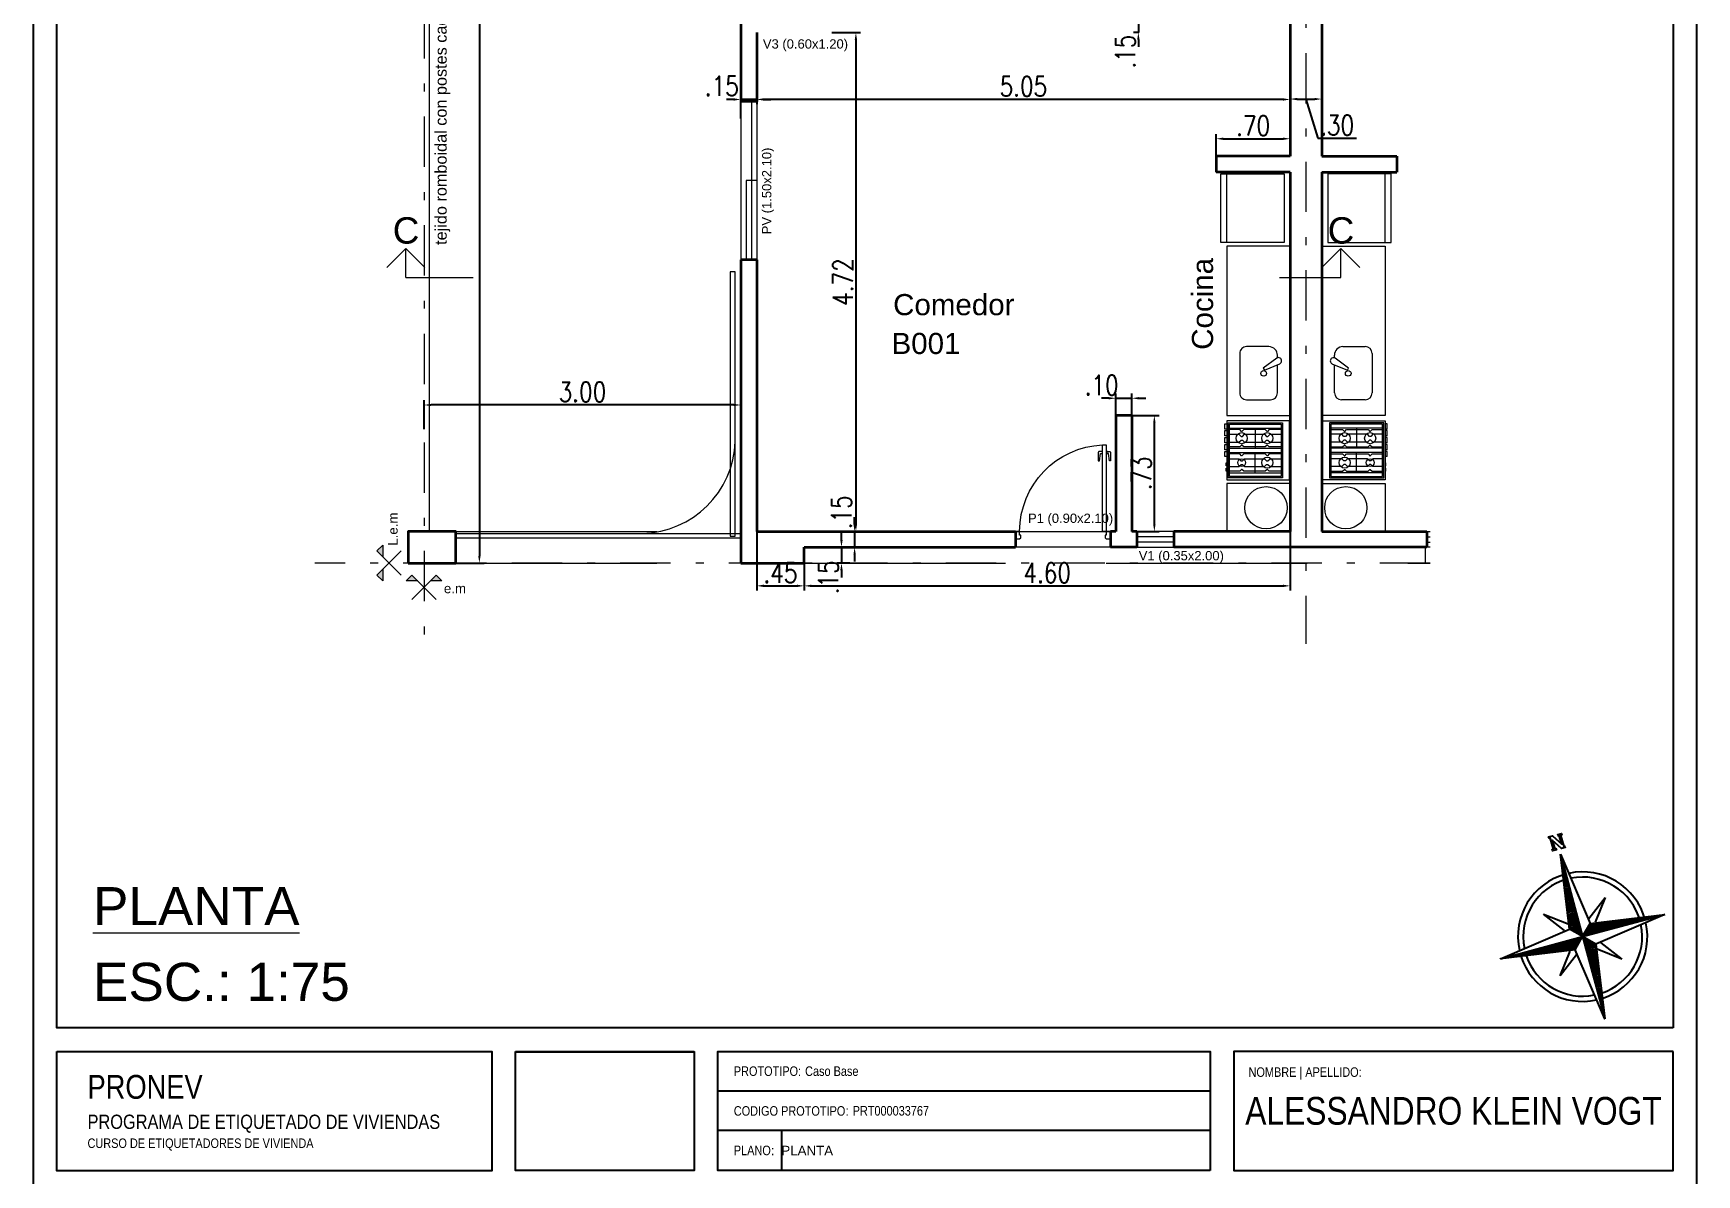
# Model space of a CAD drawing. Header units: millimetres. Extents: x 2761 to 3221, y 1635 to 1962.
# Drawn here: x 3030.78 to 3051.78, y 1832.72 to 1847.12 of the extents above; entities that cross this region are included whole.
import ezdxf

# ---------------------------------------------------------------- set-up
doc = ezdxf.new("R2010")
doc.units = ezdxf.units.MM
for name, pattern in [('ACAD_ISO10W100', [18, 12, -3, 0, -3]), ('DASHDOT', [25.4, 12.7, -6.35, 0, -6.35]), ('DASHED', [19.05, 12.7, -6.35])]:
    doc.linetypes.add(name, pattern=pattern)
doc.layers.get('Defpoints').update_dxf_attribs({"lineweight": 5})
for name, color, linetype, lineweight in [('Aberturas', 239, 'Continuous', 18), ('Artefacctos', 249, 'Continuous', 20), ('Cotas', 8, 'Continuous', 15), ('Detalles', 3, 'Continuous', 15), ('Ejes', 3, 'DASHDOT', 13), ('Muros', 6, 'Continuous', 50), ('Proyecciones', 249, 'DASHED', 0), ('Textos', 3, 'Continuous', 9)]:
    doc.layers.add(name, color=color, linetype=linetype, lineweight=lineweight)
doc.layers.add('No View', color=70, linetype='Continuous', plot=False)
doc.styles.add('cotas', font='romans.shx', dxfattribs={"width": 0.8})
doc.styles.get("Standard").update_dxf_attribs({"font": 'arial.ttf'})
doc.dimstyles.new('Esc 1-50', dxfattribs={"dimtxt": 0.25, "dimasz": 0.09, "dimexe": 0.06, "dimexo": 0, "dimgap": 0.04, "dimtad": 1, "dimlfac": 0.5, "dimzin": 4, "dimdsep": 46, "dimtxsty": 'cotas', "dimcen": 2.5, "dimclrd": 7, "dimclre": 7, "dimclrt": 256, "dimaunit": 1, "dimadec": 0, "dimazin": 0, "dimtfac": 1, "dimtmove": 1, "dimatfit": 3, "dimfxl": 0.06, "dimarcsym": 0})
doc.dimstyles.new('Esc 1-75', dxfattribs={"dimtxt": 0.25, "dimasz": 0.09, "dimexe": 0.06, "dimexo": 0, "dimgap": 0.04, "dimtad": 1, "dimlfac": 0.75, "dimzin": 4, "dimdsep": 46, "dimtxsty": 'cotas', "dimcen": 2.5, "dimclrd": 7, "dimclre": 7, "dimclrt": 256, "dimaunit": 1, "dimadec": 0, "dimazin": 0, "dimtfac": 1, "dimtmove": 1, "dimatfit": 3, "dimfxl": 0.06, "dimarcsym": 0})
picture_1 = doc.add_image_def('image1.png', size_in_pixel=(356, 237))

# ---------------------------------------------------------------- blocks, each defined once
blk = doc.blocks.new('Rotulo-PRONEV')
at = {"ltscale": 4}
for p, q in [((14.857, 1.299), (8.644, 1.299)), ((14.857, 0.801), (8.644, 0.801))]:
    blk.add_line(p, q, dxfattribs=at)
for points in [[(20.701, 2.099), (0.299, 2.099), (0.299, 29.398), (20.701, 29.398)], [(0.299, 1.797), (5.789, 1.797), (5.789, 0.294), (0.299, 0.294)], [(14.857, 0.296), (8.644, 0.296), (8.644, 1.8), (14.857, 1.8)], [(20.701, 1.8), (15.156, 1.8), (15.156, 0.296), (20.701, 0.296)]]:
    blk.add_lwpolyline(points, close=True, dxfattribs=at)
at = {"layer": 'No View'}
blk.add_line((9.444, 0.801), (9.444, 0.296), dxfattribs=at)
for points in [[(0, 0), (21, 0), (21, 29.7), (0, 29.7)], [(6.088, 1.793), (8.345, 1.793), (8.345, 0.298), (6.088, 0.298)]]:
    blk.add_lwpolyline(points, close=True, dxfattribs=at)
at = {"lineweight": 0, "insert": (0.685, 1.503), "char_height": 0.1803, "width": 5.63699, "attachment_point": 1, "line_spacing_factor": 0.999934}
blk.add_mtext('{\\fArial Narrow|b0|i0|c0|p34;\\H1.66667x;PRONEV\\P\\H0.6x;PROGRAMA DE ETIQUETADO DE VIVIENDAS \\P\\H0.66667x;CURSO DE ETIQUETADORES DE VIVIENDA}', dxfattribs=at)
at = {"lineweight": 0, "line_spacing_factor": 0.999934}
for s, insert, char_height, attachment_point in [('{\\fArial Narrow|b0|i0|c0|p34;PROTOTIPO:}', (8.844, 1.55), 0.1202, 4), ('{\\fArial Narrow|b0|i0|c0|p34;Caso Base}', (9.744, 1.55), 0.1202, 4), ('{\\fArial Narrow|b0|i0|c0|p34;NOMBRE | APELLIDO:}', (15.342, 1.599), 0.1202, 1), ('{\\fArial Narrow|b0|i0|c0|p34;CODIGO PROTOTIPO}:', (8.844, 1.048), 0.1202, 4), ('{\\fArial Narrow|b0|i0|c0|p34;PRT000033767}', (10.344, 1.05), 0.1202, 4), ('{\\fArial Narrow|b0|i0|c0|p34;ALESSANDRO KLEIN VOGT}', (17.929, 1.048), 0.35, 5), ('{\\fArial Narrow|b0|i0|c0|p34;PLANO}:', (8.844, 0.55), 0.1202, 4)]:
    blk.add_mtext(s, dxfattribs=dict(at, insert=insert, char_height=char_height, attachment_point=attachment_point))
image = blk.add_image(picture_1, insert=(6.088, 0.298), size_in_units=(2.257, 1.502))
image.dxf.flags = 7
blk = doc.blocks.new('*X5')
at = {"color": 0, "linetype": 'ByBlock'}
for p, q in [((-217.53, 160.4998), (-217.53, 160.5)), ((-217.52, 160.4984), (-217.52, 160.5)), ((-217.51, 160.497), (-217.51, 160.5)), ((-217.5, 160.4955), (-217.5, 160.5)), ((-217.49, 160.4941), (-217.49, 160.5)), ((-217.48, 160.4927), (-217.48, 160.5)), ((-217.47, 160.4913), (-217.47, 160.5)), ((-217.46, 160.4898), (-217.46, 160.5)), ((-217.45, 160.4884), (-217.45, 160.5)), ((-217.44, 160.487), (-217.44, 160.5)), ((-217.43, 160.4855), (-217.43, 160.5)), ((-217.42, 160.4841), (-217.42, 160.5)), ((-217.41, 160.4827), (-217.41, 160.5)), ((-217.4, 160.4812), (-217.4, 160.5)), ((-217.39, 160.4798), (-217.39, 160.5)), ((-217.38, 160.4784), (-217.38, 160.5)), ((-217.37, 160.477), (-217.37, 160.5)), ((-217.36, 160.4755), (-217.36, 160.5)), ((-217.35, 160.4741), (-217.35, 160.5)), ((-217.34, 160.4727), (-217.34, 160.5)), ((-217.33, 160.4712), (-217.33, 160.5)), ((-217.32, 160.4698), (-217.32, 160.5)), ((-217.31, 160.4684), (-217.31, 160.5)), ((-217.3, 160.467), (-217.3, 160.5)), ((-217.29, 160.4655), (-217.29, 160.5)), ((-217.28, 160.4641), (-217.28, 160.5)), ((-217.27, 160.4627), (-217.27, 160.5)), ((-217.26, 160.4613), (-217.26, 160.5)), ((-217.25, 160.4598), (-217.25, 160.5)), ((-217.24, 160.4584), (-217.24, 160.5)), ((-217.23, 160.457), (-217.23, 160.5)), ((-217.22, 160.4555), (-217.22, 160.5)), ((-217.21, 160.4541), (-217.21, 160.5)), ((-217.2, 160.4527), (-217.2, 160.5)), ((-217.19, 160.4512), (-217.19, 160.5)), ((-217.18, 160.4498), (-217.18, 160.5)), ((-217.17, 160.4484), (-217.17, 160.5)), ((-217.16, 160.447), (-217.16, 160.5)), ((-217.15, 160.4455), (-217.15, 160.5)), ((-217.14, 160.4441), (-217.14, 160.5)), ((-217.13, 160.4427), (-217.13, 160.5)), ((-217.12, 160.4412), (-217.12, 160.5)), ((-217.11, 160.4398), (-217.11, 160.5)), ((-217.1, 160.4384), (-217.1, 160.5)), ((-217.09, 160.4412), (-217.09, 160.5)), ((-217.08, 160.4512), (-217.08, 160.5)), ((-217.07, 160.4613), (-217.07, 160.5)), ((-217.06, 160.4712), (-217.06, 160.5)), ((-217.05, 160.4812), (-217.05, 160.5)), ((-217.04, 160.4913), (-217.04, 160.5))]:
    blk.add_line(p, q, dxfattribs=at)
blk = doc.blocks.new('Sbpln014')
at = {"color": 0, "linetype": 'ByBlock'}
for p, q in [((-0.156, 0.156), (0, 1.25)), ((0, 1.25), (0.156, 0.156)), ((0, 1.25), (0, 0)), ((-0.234, 0.156), (-0.469, 0.469)), ((-0.469, 0.469), (-0.156, 0.234)), ((0.156, 0.234), (0.469, 0.469)), ((0.469, 0.469), (0.234, 0.156)), ((-1.25, 0), (-0.156, 0.156)), ((-0.156, -0.156), (-1.25, 0)), ((0, 0), (-1.25, 0)), ((-0.156, 0.156), (0, 0)), ((-0.156, -0.156), (0, 0)), ((0, 0), (0.156, 0.156)), ((0, 0), (0.156, -0.156)), ((0, 0), (0, -1.25)), ((1.25, 0), (0, 0)), ((0.156, 0.156), (1.25, 0)), ((-0.469, -0.469), (-0.234, -0.156)), ((-0.156, -0.234), (-0.469, -0.469)), ((0, -1.25), (-0.156, -0.156)), ((0.156, -0.156), (0, -1.25)), ((1.25, 0), (0.156, -0.156)), ((0.469, -0.469), (0.156, -0.234)), ((0.234, -0.156), (0.469, -0.469))]:
    blk.add_line(p, q, dxfattribs=at)
blk.add_lwpolyline([(1.348, 0.064), (1.348, 0.044), (1.328, 0.044), (1.328, 0.103), (1.348, 0.103), (1.348, 0.083), (1.523, 0.083), (1.523, 0.103), (1.543, 0.103), (1.543, 0.044), (1.387, -0.053), (1.523, -0.053), (1.523, -0.034), (1.543, -0.034), (1.543, -0.092), (1.523, -0.092), (1.523, -0.073), (1.348, -0.073), (1.348, -0.092), (1.328, -0.092), (1.328, -0.034), (1.484, 0.064), (1.348, 0.064)], dxfattribs=at)
for radius, start, end in [(0.95, 92.5891, 177.4109), (0.873, 93.5464, 176.4536), (0.95, 0, 87.4109), (0.873, 0, 86.4536), (0.95, 182.5891, 267.4109), (0.873, 183.5464, 266.4536), (0.95, 270, 357.4109), (0.873, 270, 356.4536)]:
    blk.add_arc((0, 0), radius, start, end, dxfattribs=at)
for p, xscale, yscale, zscale, rotation in [((-401.25, -542.578), 2.499999999999996, 2.499999999999996, 2.499999999999996, 270), ((-542.578, 401.25), 2.5, 2.5, 2.5, 180), ((401.25, 542.578), 2.5, 2.5, 2.5, 90)]:
    blk.add_blockref('*X5', p, dxfattribs=dict(at, xscale=xscale, yscale=yscale, zscale=zscale, rotation=rotation))
at = {"color": 0, "linetype": 'ByBlock', "xscale": 2.5, "yscale": 2.5, "zscale": 2.5}
blk.add_blockref('*X5', (542.578, -401.25), dxfattribs=at)
blk = doc.blocks.new('*D229')
at = {"layer": 'Cotas', "color": 7, "lineweight": -2, "transparency": 16777216}
for p, q in [((3046.65, 1847.109), (3046.65, 1846.222)), ((3039.916, 1846.487), (3039.916, 1846.222)), ((3046.56, 1846.282), (3040.006, 1846.282))]:
    blk.add_line(p, q, dxfattribs=at)
at = {"layer": 'Cotas', "color": 7, "transparency": 16777216}
for points in [[(3040.006, 1846.297), (3040.006, 1846.267), (3039.916, 1846.282)], [(3046.56, 1846.297), (3046.56, 1846.267), (3046.65, 1846.282)]]:
    blk.add_solid(points, dxfattribs=at)
at = {"layer": 'Defpoints', "color": 0, "transparency": 16777216}
for p in [(3046.65, 1847.109), (3039.916, 1846.487), (3039.916, 1846.282)]:
    blk.add_point(p, dxfattribs=at)
at = {"layer": 'Cotas', "transparency": 16777216, "insert": (3043.283, 1846.447), "char_height": 0.25, "attachment_point": 5, "style": 'cotas'}
blk.add_mtext('5.05', dxfattribs=at)
blk = doc.blocks.new('*D230')
at = {"layer": 'Cotas', "color": 7, "lineweight": -2, "transparency": 16777216}
for p, q in [((3040.864, 1847.125), (3041.228, 1847.125)), ((3041.168, 1847.035), (3041.168, 1840.922)), ((3039.916, 1840.832), (3041.228, 1840.832))]:
    blk.add_line(p, q, dxfattribs=at)
at = {"layer": 'Cotas', "color": 7, "transparency": 16777216}
for points in [[(3041.153, 1847.035), (3041.183, 1847.035), (3041.168, 1847.125)], [(3041.153, 1840.922), (3041.183, 1840.922), (3041.168, 1840.832)]]:
    blk.add_solid(points, dxfattribs=at)
at = {"layer": 'Defpoints', "color": 0, "transparency": 16777216}
for p in [(3040.864, 1847.125), (3039.916, 1840.832), (3041.168, 1840.832)]:
    blk.add_point(p, dxfattribs=at)
at = {"layer": 'Cotas', "transparency": 16777216, "insert": (3041.003, 1843.978), "char_height": 0.25, "attachment_point": 5, "rotation": 90, "style": 'cotas'}
blk.add_mtext('4.72', dxfattribs=at)
blk = doc.blocks.new('P82i')
at = {"color": 0, "linetype": 'ByBlock'}
for points in [[(0.036, 0.828), (0.011, 0.828, 0.414214), (0.001, 0.818), (0.001, 0.738), (0.011, 0.738), (0.021, 0.808), (0.036, 0.808)], [(0.081, 0.828), (0.106, 0.828, -0.414214), (0.116, 0.818), (0.116, 0.738), (0.106, 0.738), (0.096, 0.808), (0.081, 0.808)]]:
    blk.add_lwpolyline(points, format="xyb", dxfattribs=at)
for points in [[(0.041, 0.798), (0.036, 0.798), (0.036, 0.838), (0.041, 0.838)], [(0.076, 0.838), (0.081, 0.838), (0.081, 0.798), (0.076, 0.798)]]:
    blk.add_lwpolyline(points, dxfattribs=at)
for points in [[(0.076, 0.89), (0.041, 0.89), (0.041, 0.07), (0.076, 0.07)], [(0, 0.07), (0.041, 0.07), (0.041, 0.035), (0.051, 0.035), (0.051, 0.01), (0.041, 0), (0, 0)], [(0.9, 0), (0.861, 0), (0.851, 0.01), (0.851, 0.035), (0.861, 0.035), (0.861, 0.07), (0.9, 0.07)]]:
    blk.add_lwpolyline(points, close=True, dxfattribs=at)
blk.add_arc((0.041, 0.07), 0.82, 360, 87.5537, dxfattribs=at)
blk = doc.blocks.new('*D217')
at = {"layer": 'Cotas', "color": 7, "lineweight": -2, "transparency": 16777216}
for p, q in [((3035.716, 1855.525), (3036.475, 1855.525)), ((3036.415, 1855.435), (3036.415, 1840.522)), ((3035.716, 1840.432), (3036.475, 1840.432))]:
    blk.add_line(p, q, dxfattribs=at)
at = {"layer": 'Cotas', "color": 7, "transparency": 16777216}
for points in [[(3036.4, 1855.435), (3036.43, 1855.435), (3036.415, 1855.525)], [(3036.4, 1840.522), (3036.43, 1840.522), (3036.415, 1840.432)]]:
    blk.add_solid(points, dxfattribs=at)
at = {"layer": 'Defpoints', "color": 0, "transparency": 16777216}
for p in [(3035.716, 1855.525), (3035.716, 1840.432), (3036.415, 1840.432)]:
    blk.add_point(p, dxfattribs=at)
at = {"layer": 'Cotas', "lineweight": 20, "transparency": 16777216, "insert": (3036.25, 1847.979), "char_height": 0.25, "attachment_point": 5, "rotation": 90, "style": 'cotas'}
blk.add_mtext('11.32', dxfattribs=at)
blk = doc.blocks.new('*D237')
at = {"layer": 'Cotas', "color": 7, "lineweight": -2, "transparency": 16777216}
for p, q in [((3045.716, 1845.565), (3045.716, 1845.846)), ((3045.806, 1845.786), (3046.56, 1845.786)), ((3046.65, 1845.565), (3046.65, 1845.846))]:
    blk.add_line(p, q, dxfattribs=at)
at = {"layer": 'Cotas', "color": 7, "transparency": 16777216}
for points in [[(3045.806, 1845.801), (3045.806, 1845.771), (3045.716, 1845.786)], [(3046.56, 1845.801), (3046.56, 1845.771), (3046.65, 1845.786)]]:
    blk.add_solid(points, dxfattribs=at)
at = {"layer": 'Defpoints', "color": 0, "transparency": 16777216}
for p in [(3046.65, 1845.786), (3045.716, 1845.565), (3046.65, 1845.565)]:
    blk.add_point(p, dxfattribs=at)
at = {"layer": 'Cotas', "lineweight": 20, "transparency": 16777216, "insert": (3046.183, 1845.951), "char_height": 0.25, "attachment_point": 5, "style": 'cotas'}
blk.add_mtext('.70', dxfattribs=at)
blk = doc.blocks.new('*D238')
at = {"layer": 'Cotas', "color": 7, "lineweight": -2, "transparency": 16777216}
for p, q in [((3039.916, 1840.832), (3039.916, 1840.085)), ((3040.516, 1840.432), (3040.516, 1840.085)), ((3040.006, 1840.145), (3040.426, 1840.145))]:
    blk.add_line(p, q, dxfattribs=at)
at = {"layer": 'Cotas', "color": 7, "transparency": 16777216}
for points in [[(3040.006, 1840.16), (3040.006, 1840.13), (3039.916, 1840.145)], [(3040.426, 1840.16), (3040.426, 1840.13), (3040.516, 1840.145)]]:
    blk.add_solid(points, dxfattribs=at)
at = {"layer": 'Defpoints', "color": 0, "transparency": 16777216}
for p in [(3039.916, 1840.832), (3040.516, 1840.432), (3040.516, 1840.145)]:
    blk.add_point(p, dxfattribs=at)
at = {"layer": 'Cotas', "lineweight": 20, "transparency": 16777216, "insert": (3040.216, 1840.31), "char_height": 0.25, "attachment_point": 5, "style": 'cotas'}
blk.add_mtext('.45', dxfattribs=at)
blk = doc.blocks.new('*D239')
at = {"layer": 'Cotas', "color": 7, "lineweight": -2, "transparency": 16777216}
for p, q in [((3046.65, 1840.832), (3046.65, 1840.085)), ((3040.516, 1840.432), (3040.516, 1840.085)), ((3040.606, 1840.145), (3046.56, 1840.145))]:
    blk.add_line(p, q, dxfattribs=at)
at = {"layer": 'Cotas', "color": 7, "transparency": 16777216}
for points in [[(3040.606, 1840.16), (3040.606, 1840.13), (3040.516, 1840.145)], [(3046.56, 1840.16), (3046.56, 1840.13), (3046.65, 1840.145)]]:
    blk.add_solid(points, dxfattribs=at)
at = {"layer": 'Defpoints', "color": 0, "transparency": 16777216}
for p in [(3046.65, 1840.832), (3040.516, 1840.432), (3046.65, 1840.145)]:
    blk.add_point(p, dxfattribs=at)
at = {"layer": 'Cotas', "lineweight": 20, "transparency": 16777216, "insert": (3043.583, 1840.31), "char_height": 0.25, "attachment_point": 5, "style": 'cotas'}
blk.add_mtext('4.60', dxfattribs=at)
blk = doc.blocks.new('*D243')
at = {"layer": 'Cotas', "color": 7, "lineweight": -2, "transparency": 16777216}
for p, q in [((3035.716, 1842.123), (3035.716, 1842.487)), ((3039.626, 1842.427), (3035.806, 1842.427)), ((3039.716, 1842.123), (3039.716, 1842.487))]:
    blk.add_line(p, q, dxfattribs=at)
at = {"layer": 'Cotas', "color": 7, "transparency": 16777216}
for points in [[(3035.806, 1842.442), (3035.806, 1842.412), (3035.716, 1842.427)], [(3039.626, 1842.442), (3039.626, 1842.412), (3039.716, 1842.427)]]:
    blk.add_solid(points, dxfattribs=at)
at = {"layer": 'Defpoints', "color": 0, "transparency": 16777216}
for p in [(3035.716, 1842.427), (3035.716, 1842.123), (3039.716, 1842.123)]:
    blk.add_point(p, dxfattribs=at)
at = {"layer": 'Cotas', "lineweight": 20, "transparency": 16777216, "insert": (3037.716, 1842.592), "char_height": 0.25, "attachment_point": 5, "style": 'cotas'}
blk.add_mtext('3.00', dxfattribs=at)
blk = doc.blocks.new('*D244')
at = {"layer": 'Defpoints', "color": 0, "transparency": 16777216}
for p in [(3044.65, 1842.296), (3044.936, 1842.296), (3044.65, 1840.832)]:
    blk.add_point(p, dxfattribs=at)
at = {"layer": 'Proyecciones', "color": 7, "lineweight": -2, "transparency": 16777216}
for p, q in [((3044.65, 1842.296), (3044.996, 1842.296)), ((3044.936, 1840.922), (3044.936, 1842.206)), ((3044.65, 1840.832), (3044.996, 1840.832))]:
    blk.add_line(p, q, dxfattribs=at)
at = {"layer": 'Proyecciones', "color": 7, "transparency": 16777216}
for points in [[(3044.921, 1842.206), (3044.951, 1842.206), (3044.936, 1842.296)], [(3044.921, 1840.922), (3044.951, 1840.922), (3044.936, 1840.832)]]:
    blk.add_solid(points, dxfattribs=at)
at = {"layer": 'Proyecciones', "lineweight": 20, "transparency": 16777216, "insert": (3044.771, 1841.564), "char_height": 0.25, "attachment_point": 5, "rotation": 90, "style": 'cotas'}
blk.add_mtext('.73', dxfattribs=at)
blk = doc.blocks.new('*D245')
at = {"layer": 'Defpoints', "color": 0, "transparency": 16777216}
for p in [(3044.65, 1842.512), (3044.45, 1842.296), (3044.65, 1842.296)]:
    blk.add_point(p, dxfattribs=at)
at = {"layer": 'Proyecciones', "color": 7, "lineweight": -2, "transparency": 16777216}
for p, q in [((3044.45, 1842.296), (3044.45, 1842.572)), ((3044.65, 1842.296), (3044.65, 1842.572)), ((3044.36, 1842.512), (3044.27, 1842.512)), ((3044.45, 1842.512), (3044.65, 1842.512)), ((3044.74, 1842.512), (3044.83, 1842.512))]:
    blk.add_line(p, q, dxfattribs=at)
at = {"layer": 'Proyecciones', "color": 7, "transparency": 16777216}
for points in [[(3044.36, 1842.527), (3044.36, 1842.497), (3044.45, 1842.512)], [(3044.74, 1842.527), (3044.74, 1842.497), (3044.65, 1842.512)]]:
    blk.add_solid(points, dxfattribs=at)
at = {"layer": 'Proyecciones', "lineweight": 20, "transparency": 16777216, "insert": (3044.27, 1842.677), "char_height": 0.25, "attachment_point": 5, "style": 'cotas'}
blk.add_mtext('.10', dxfattribs=at)
blk = doc.blocks.new('*D223')
at = {"layer": 'Cotas', "color": 7, "lineweight": -2, "transparency": 16777216}
for p, q in [((3039.716, 1846.042), (3039.716, 1846.342)), ((3039.916, 1846.487), (3039.916, 1846.222)), ((3039.626, 1846.282), (3039.536, 1846.282)), ((3039.916, 1846.282), (3039.716, 1846.282)), ((3040.006, 1846.282), (3040.096, 1846.282))]:
    blk.add_line(p, q, dxfattribs=at)
at = {"layer": 'Cotas', "color": 7, "transparency": 16777216}
for points in [[(3039.626, 1846.297), (3039.626, 1846.267), (3039.716, 1846.282)], [(3040.006, 1846.297), (3040.006, 1846.267), (3039.916, 1846.282)]]:
    blk.add_solid(points, dxfattribs=at)
at = {"layer": 'Defpoints', "color": 0, "transparency": 16777216}
for p in [(3039.916, 1846.487), (3039.716, 1846.282), (3039.716, 1846.042)]:
    blk.add_point(p, dxfattribs=at)
at = {"layer": 'Cotas', "lineweight": 20, "transparency": 16777216, "insert": (3039.476, 1846.452), "char_height": 0.25, "attachment_point": 5, "style": 'cotas'}
blk.add_mtext('.15', dxfattribs=at)
blk = doc.blocks.new('*D246')
at = {"layer": 'Cotas', "color": 7, "lineweight": -2, "transparency": 16777216}
for p, q in [((3041.152, 1840.922), (3041.152, 1841.012)), ((3039.916, 1840.832), (3041.212, 1840.832)), ((3041.152, 1840.832), (3041.152, 1840.632)), ((3041.354, 1840.632), (3041.092, 1840.632)), ((3041.152, 1840.542), (3041.152, 1840.452))]:
    blk.add_line(p, q, dxfattribs=at)
at = {"layer": 'Cotas', "color": 7, "transparency": 16777216}
for points in [[(3041.137, 1840.922), (3041.167, 1840.922), (3041.152, 1840.832)], [(3041.137, 1840.542), (3041.167, 1840.542), (3041.152, 1840.632)]]:
    blk.add_solid(points, dxfattribs=at)
at = {"layer": 'Defpoints', "color": 0, "transparency": 16777216}
for p in [(3039.916, 1840.832), (3041.152, 1840.632), (3041.354, 1840.632)]:
    blk.add_point(p, dxfattribs=at)
at = {"layer": 'Cotas', "lineweight": 20, "transparency": 16777216, "insert": (3040.987, 1841.072), "char_height": 0.25, "attachment_point": 5, "rotation": 90, "style": 'cotas'}
blk.add_mtext('.15', dxfattribs=at)
blk = doc.blocks.new('*D247')
at = {"layer": 'Cotas', "color": 7, "lineweight": -2, "transparency": 16777216}
for p, q in [((3040.986, 1840.722), (3040.986, 1840.812)), ((3041.354, 1840.632), (3040.926, 1840.632)), ((3040.986, 1840.632), (3040.986, 1840.432)), ((3041.09, 1840.432), (3040.926, 1840.432)), ((3040.986, 1840.342), (3040.986, 1840.252))]:
    blk.add_line(p, q, dxfattribs=at)
at = {"layer": 'Cotas', "color": 7, "transparency": 16777216}
for points in [[(3040.971, 1840.722), (3041.001, 1840.722), (3040.986, 1840.632)], [(3040.971, 1840.342), (3041.001, 1840.342), (3040.986, 1840.432)]]:
    blk.add_solid(points, dxfattribs=at)
at = {"layer": 'Defpoints', "color": 0, "transparency": 16777216}
for p in [(3041.354, 1840.632), (3040.986, 1840.432), (3041.09, 1840.432)]:
    blk.add_point(p, dxfattribs=at)
at = {"layer": 'Cotas', "lineweight": 20, "transparency": 16777216, "insert": (3040.821, 1840.252), "char_height": 0.25, "attachment_point": 5, "rotation": 90, "style": 'cotas'}
blk.add_mtext('.15', dxfattribs=at)
blk = doc.blocks.new('*D248')
at = {"layer": 'Cotas', "color": 7, "lineweight": -2, "transparency": 16777216}
for p, q in [((3044.734, 1847.415), (3044.734, 1847.505)), ((3044.543, 1847.325), (3044.794, 1847.325)), ((3044.734, 1847.325), (3044.734, 1847.125)), ((3044.739, 1847.125), (3044.674, 1847.125)), ((3044.734, 1847.035), (3044.734, 1846.945))]:
    blk.add_line(p, q, dxfattribs=at)
at = {"layer": 'Cotas', "color": 7, "transparency": 16777216}
for points in [[(3044.719, 1847.415), (3044.749, 1847.415), (3044.734, 1847.325)], [(3044.719, 1847.035), (3044.749, 1847.035), (3044.734, 1847.125)]]:
    blk.add_solid(points, dxfattribs=at)
at = {"layer": 'Defpoints', "color": 0, "transparency": 16777216}
for p in [(3044.543, 1847.325), (3044.734, 1847.125), (3044.739, 1847.125)]:
    blk.add_point(p, dxfattribs=at)
at = {"layer": 'Cotas', "lineweight": 20, "transparency": 16777216, "insert": (3044.569, 1846.885), "char_height": 0.25, "attachment_point": 5, "rotation": 90, "style": 'cotas'}
blk.add_mtext('.15', dxfattribs=at)
blk = doc.blocks.new('*D252')
at = {"layer": 'Cotas', "color": 7, "lineweight": -2, "transparency": 16777216}
for p, q in [((3046.65, 1847.109), (3046.65, 1846.227)), ((3047.05, 1846.414), (3047.05, 1846.227)), ((3046.74, 1846.287), (3046.96, 1846.287)), ((3046.85, 1846.287), (3046.998, 1845.792)), ((3046.998, 1845.792), (3047.488, 1845.792))]:
    blk.add_line(p, q, dxfattribs=at)
at = {"layer": 'Cotas', "color": 7, "transparency": 16777216}
for points in [[(3046.74, 1846.302), (3046.74, 1846.272), (3046.65, 1846.287)], [(3046.96, 1846.302), (3046.96, 1846.272), (3047.05, 1846.287)]]:
    blk.add_solid(points, dxfattribs=at)
at = {"layer": 'Defpoints', "color": 0, "transparency": 16777216}
for p in [(3046.65, 1847.109), (3047.05, 1846.414), (3047.05, 1846.287)]:
    blk.add_point(p, dxfattribs=at)
at = {"layer": 'Cotas', "lineweight": 20, "transparency": 16777216, "insert": (3047.243, 1845.957), "char_height": 0.25, "attachment_point": 5, "style": 'cotas'}
blk.add_mtext('.30', dxfattribs=at)

msp = doc.modelspace()

# ---------------------------------------------------------------- hatches: boundary and pattern name
at = {"layer": 'Textos'}
h = msp.add_hatch(color=256, dxfattribs=at)
h.paths.add_polyline_path([(3035.121, 1840.278), (3035.194, 1840.207), (3035.194, 1840.352)])
h.paths.add_polyline_path([(3035.121, 1840.586), (3035.194, 1840.512), (3035.194, 1840.657)])
h = msp.add_hatch(color=256, dxfattribs=at)
h.paths.add_polyline_path([(3035.563, 1840.281), (3035.491, 1840.208), (3035.636, 1840.208)])
h.paths.add_polyline_path([(3035.87, 1840.281), (3035.797, 1840.208), (3035.941, 1840.208)])

# ---------------------------------------------------------------- linework, layer by layer
at = {"layer": 'Aberturas'}
for p, q in [((3039.716, 1846.258), (3039.716, 1844.258)), ((3039.85, 1846.258), (3039.85, 1844.258)), ((3039.916, 1846.258), (3039.916, 1845.258)), ((3039.783, 1845.258), (3039.783, 1844.258)), ((3039.916, 1845.258), (3039.783, 1845.258)), ((3039.916, 1845.258), (3039.916, 1844.258)), ((3045.183, 1840.832), (3044.716, 1840.832)), ((3045.183, 1840.765), (3044.716, 1840.765)), ((3045.183, 1840.698), (3044.716, 1840.698)), ((3048.374, 1840.832), (3048.419, 1840.832)), ((3048.374, 1840.765), (3048.419, 1840.765)), ((3048.374, 1840.698), (3048.419, 1840.698)), ((3044.716, 1840.632), (3045.183, 1840.632)), ((3048.419, 1840.632), (3048.374, 1840.632))]:
    msp.add_line(p, q, dxfattribs=at)
for points in [[(3039.579, 1840.771), (3039.645, 1840.771), (3039.645, 1844.105), (3039.579, 1844.105)], [(3036.116, 1840.805), (3039.716, 1840.805), (3039.716, 1840.745), (3036.116, 1840.745)]]:
    msp.add_lwpolyline(points, close=True, dxfattribs=at)
msp.add_arc((3038.44, 1842.011), 1.206, 271.4959, 357.9586, dxfattribs=at)
at = {"layer": 'Artefacctos', "lineweight": 20}
for p, q in [((3045.85, 1844.477), (3045.85, 1845.343)), ((3047.85, 1844.477), (3047.85, 1845.343)), ((3045.85, 1844.432), (3045.85, 1842.296)), ((3046.65, 1844.432), (3045.85, 1844.432)), ((3047.05, 1844.432), (3047.85, 1844.432)), ((3047.85, 1844.432), (3047.85, 1842.296)), ((3047.21, 1843.021), (3047.21, 1843.054)), ((3047.388, 1842.89), (3047.218, 1843.018)), ((3047.317, 1843.163), (3047.599, 1843.163)), ((3047.685, 1843.077), (3047.685, 1842.58)), ((3047.178, 1842.948), (3047.374, 1842.865)), ((3047.21, 1842.58), (3047.21, 1842.935)), ((3047.374, 1842.865), (3047.388, 1842.89)), ((3047.599, 1842.493), (3047.297, 1842.493)), ((3045.85, 1842.296), (3046.65, 1842.296)), ((3045.885, 1842.135), (3046.536, 1842.135)), ((3046.21, 1842.135), (3046.21, 1841.881)), ((3047.85, 1842.296), (3047.05, 1842.296)), ((3047.814, 1842.135), (3047.163, 1842.135)), ((3047.489, 1842.135), (3047.489, 1841.881)), ((3047.875, 1842.19), (3047.849, 1842.19)), ((3047.875, 1842.123), (3047.849, 1842.123)), ((3047.875, 1842.123), (3047.875, 1842.19)), ((3047.875, 1842.103), (3047.849, 1842.103)), ((3047.875, 1842.036), (3047.849, 1842.036)), ((3047.875, 1842.016), (3047.849, 1842.016)), ((3047.875, 1841.949), (3047.849, 1841.949)), ((3047.875, 1841.929), (3047.849, 1841.929)), ((3047.875, 1842.036), (3047.875, 1842.103)), ((3047.875, 1841.949), (3047.875, 1842.016)), ((3047.875, 1841.862), (3047.875, 1841.929)), ((3045.885, 1841.881), (3046.536, 1841.881)), ((3045.885, 1841.828), (3046.536, 1841.828)), ((3046.21, 1841.573), (3046.21, 1841.828)), ((3047.814, 1841.881), (3047.163, 1841.881)), ((3047.814, 1841.828), (3047.163, 1841.828)), ((3047.489, 1841.573), (3047.489, 1841.828)), ((3047.875, 1841.862), (3047.849, 1841.862)), ((3047.875, 1841.842), (3047.849, 1841.842)), ((3047.875, 1841.775), (3047.849, 1841.775)), ((3047.875, 1841.775), (3047.875, 1841.842)), ((3045.885, 1841.573), (3046.536, 1841.573)), ((3047.814, 1841.573), (3047.163, 1841.573)), ((3047.858, 1841.696), (3047.849, 1841.696)), ((3047.858, 1841.661), (3047.849, 1841.661)), ((3047.858, 1841.629), (3047.849, 1841.629)), ((3047.858, 1841.594), (3047.849, 1841.594)), ((3047.858, 1841.661), (3047.858, 1841.696)), ((3047.858, 1841.594), (3047.858, 1841.629)), ((3046.65, 1841.436), (3045.85, 1841.436)), ((3045.85, 1841.436), (3045.85, 1840.832)), ((3047.05, 1841.436), (3047.85, 1841.436)), ((3047.85, 1841.436), (3047.85, 1840.832))]:
    msp.add_line(p, q, dxfattribs=at)
for points in [[(3045.775, 1845.343), (3046.575, 1845.343), (3046.575, 1844.477), (3045.775, 1844.477)], [(3047.924, 1845.343), (3047.124, 1845.343), (3047.124, 1844.477), (3047.924, 1844.477)], [(3045.85, 1841.481), (3046.64, 1841.481), (3046.64, 1842.227), (3045.85, 1842.227)], [(3045.868, 1841.507), (3045.868, 1842.201), (3046.553, 1842.201), (3046.553, 1841.507)], [(3045.885, 1841.524), (3045.885, 1842.184), (3046.536, 1842.184), (3046.536, 1841.524)], [(3047.849, 1841.481), (3047.059, 1841.481), (3047.059, 1842.227), (3047.849, 1842.227)], [(3047.831, 1841.507), (3047.831, 1842.201), (3047.147, 1842.201), (3047.147, 1841.507)], [(3047.814, 1841.524), (3047.814, 1842.184), (3047.163, 1842.184), (3047.163, 1841.524)]]:
    msp.add_lwpolyline(points, close=True, dxfattribs=at)
for points in [[(3046.489, 1843.021), (3046.489, 1843.054, 0.414412), (3046.383, 1843.163), (3046.1, 1843.163, 0.414214), (3046.014, 1843.077), (3046.014, 1842.58, 0.414214), (3046.1, 1842.493), (3046.403, 1842.493, 0.414214), (3046.489, 1842.58), (3046.489, 1842.935)], [(3046.536, 1842.118), (3046.388, 1842.118, 0.199), (3046.386, 1842.117), (3046.363, 1842.094, -0.414411), (3046.359, 1842.094), (3046.336, 1842.117, 0.199), (3046.334, 1842.118), (3046.066, 1842.118, 0.199), (3046.064, 1842.117), (3046.041, 1842.094, -0.414411), (3046.037, 1842.094), (3046.014, 1842.117, 0.199), (3046.012, 1842.118), (3045.885, 1842.118)], [(3046.536, 1841.898), (3046.388, 1841.898, -0.199), (3046.386, 1841.899), (3046.363, 1841.922, 0.414411), (3046.359, 1841.922), (3046.336, 1841.899, -0.199), (3046.334, 1841.898), (3046.066, 1841.898, -0.199), (3046.064, 1841.899), (3046.041, 1841.922, 0.414411), (3046.037, 1841.922), (3046.014, 1841.899, -0.199), (3046.012, 1841.898), (3045.885, 1841.898)], [(3047.163, 1842.118), (3047.311, 1842.118, -0.199), (3047.313, 1842.117), (3047.336, 1842.094, 0.414411), (3047.34, 1842.094), (3047.363, 1842.117, -0.199), (3047.365, 1842.118), (3047.633, 1842.118, -0.199), (3047.635, 1842.117), (3047.658, 1842.094, 0.414411), (3047.662, 1842.094), (3047.685, 1842.117, -0.199), (3047.687, 1842.118), (3047.814, 1842.118)], [(3047.163, 1841.898), (3047.311, 1841.898, 0.199), (3047.313, 1841.899), (3047.336, 1841.922, -0.414411), (3047.34, 1841.922), (3047.363, 1841.899, 0.199), (3047.365, 1841.898), (3047.633, 1841.898, 0.199), (3047.635, 1841.899), (3047.658, 1841.922, -0.414411), (3047.662, 1841.922), (3047.685, 1841.899, 0.199), (3047.687, 1841.898), (3047.814, 1841.898)], [(3046.536, 1841.81), (3046.388, 1841.81, 0.199), (3046.386, 1841.809), (3046.363, 1841.786, -0.414411), (3046.359, 1841.786), (3046.336, 1841.809, 0.199), (3046.334, 1841.81), (3046.066, 1841.81, 0.199), (3046.064, 1841.809), (3046.041, 1841.786, -0.414411), (3046.037, 1841.786), (3046.014, 1841.809, 0.199), (3046.012, 1841.81), (3045.885, 1841.81)], [(3047.163, 1841.81), (3047.311, 1841.81, -0.199), (3047.313, 1841.809), (3047.336, 1841.786, 0.414411), (3047.34, 1841.786), (3047.363, 1841.809, -0.199), (3047.365, 1841.81), (3047.633, 1841.81, -0.199), (3047.635, 1841.809), (3047.658, 1841.786, 0.414411), (3047.662, 1841.786), (3047.685, 1841.809, -0.199), (3047.687, 1841.81), (3047.814, 1841.81)], [(3046.536, 1841.59), (3046.388, 1841.59, -0.199), (3046.386, 1841.591), (3046.363, 1841.614, 0.414411), (3046.359, 1841.614), (3046.336, 1841.591, -0.199), (3046.334, 1841.59), (3046.066, 1841.59, -0.199), (3046.064, 1841.591), (3046.041, 1841.614, 0.414411), (3046.037, 1841.614), (3046.014, 1841.591, -0.199), (3046.012, 1841.59), (3045.885, 1841.59)], [(3047.163, 1841.59), (3047.311, 1841.59, 0.199), (3047.313, 1841.591), (3047.336, 1841.614, -0.414411), (3047.34, 1841.614), (3047.363, 1841.591, 0.199), (3047.365, 1841.59), (3047.633, 1841.59, 0.199), (3047.635, 1841.591), (3047.658, 1841.614, -0.414411), (3047.662, 1841.614), (3047.685, 1841.591, 0.199), (3047.687, 1841.59), (3047.814, 1841.59)]]:
    msp.add_lwpolyline(points, format="xyb", dxfattribs=at)
msp.add_lwpolyline([(3046.325, 1842.865), (3046.521, 1842.948, 1.03918), (3046.481, 1843.018), (3046.311, 1842.89)], format="xyb", close=True, dxfattribs=at)
for points in [[(3045.85, 1842.123), (3045.824, 1842.123), (3045.824, 1842.19), (3045.85, 1842.19)], [(3045.85, 1842.036), (3045.824, 1842.036), (3045.824, 1842.103), (3045.85, 1842.103)], [(3045.85, 1841.949), (3045.824, 1841.949), (3045.824, 1842.016), (3045.85, 1842.016)], [(3045.85, 1841.862), (3045.824, 1841.862), (3045.824, 1841.929), (3045.85, 1841.929)], [(3045.885, 1842.057), (3046.004, 1842.057), (3046.03, 1842.031), (3046.048, 1842.031), (3046.074, 1842.057), (3046.326, 1842.057), (3046.352, 1842.031), (3046.37, 1842.031), (3046.396, 1842.057), (3046.536, 1842.057)], [(3045.885, 1841.959), (3046.004, 1841.959), (3046.03, 1841.985), (3046.048, 1841.985), (3046.074, 1841.959), (3046.326, 1841.959), (3046.352, 1841.985), (3046.37, 1841.985), (3046.396, 1841.959), (3046.536, 1841.959)], [(3047.814, 1842.057), (3047.695, 1842.057), (3047.67, 1842.031), (3047.651, 1842.031), (3047.625, 1842.057), (3047.373, 1842.057), (3047.348, 1842.031), (3047.329, 1842.031), (3047.303, 1842.057), (3047.163, 1842.057)], [(3047.814, 1841.959), (3047.695, 1841.959), (3047.67, 1841.985), (3047.651, 1841.985), (3047.625, 1841.959), (3047.373, 1841.959), (3047.348, 1841.985), (3047.329, 1841.985), (3047.303, 1841.959), (3047.163, 1841.959)], [(3045.85, 1841.775), (3045.824, 1841.775), (3045.824, 1841.842), (3045.85, 1841.842)], [(3045.885, 1841.749), (3046.004, 1841.749), (3046.03, 1841.723), (3046.048, 1841.723), (3046.074, 1841.749), (3046.326, 1841.749), (3046.352, 1841.723), (3046.37, 1841.723), (3046.396, 1841.749), (3046.536, 1841.749)], [(3047.814, 1841.749), (3047.695, 1841.749), (3047.67, 1841.723), (3047.651, 1841.723), (3047.625, 1841.749), (3047.373, 1841.749), (3047.348, 1841.723), (3047.329, 1841.723), (3047.303, 1841.749), (3047.163, 1841.749)], [(3045.85, 1841.661), (3045.841, 1841.661), (3045.841, 1841.696), (3045.85, 1841.696)], [(3045.85, 1841.594), (3045.841, 1841.594), (3045.841, 1841.629), (3045.85, 1841.629)], [(3045.885, 1841.651), (3046.004, 1841.651), (3046.03, 1841.677), (3046.048, 1841.677), (3046.074, 1841.651), (3046.326, 1841.651), (3046.352, 1841.677), (3046.37, 1841.677), (3046.396, 1841.651), (3046.536, 1841.651)], [(3047.814, 1841.651), (3047.695, 1841.651), (3047.67, 1841.677), (3047.651, 1841.677), (3047.625, 1841.651), (3047.373, 1841.651), (3047.348, 1841.677), (3047.329, 1841.677), (3047.303, 1841.651), (3047.163, 1841.651)]]:
    msp.add_lwpolyline(points, dxfattribs=at)
for centre, radius in [((3046.316, 1842.826), 0.036), ((3047.383, 1842.826), 0.036), ((3046.039, 1842.008), 0.07), ((3046.361, 1842.008), 0.07), ((3047.338, 1842.008), 0.07), ((3047.66, 1842.008), 0.07), ((3046.039, 1841.7), 0.049), ((3046.361, 1841.7), 0.07), ((3047.338, 1841.7), 0.07), ((3047.66, 1841.7), 0.049), ((3046.346, 1841.13), 0.267), ((3047.353, 1841.13), 0.267)]:
    msp.add_circle(centre, radius, dxfattribs=at)
for centre, radius, start, end in [((3047.197, 1842.984), 0.04, 57.7986, 242.2014), ((3047.318, 1843.056), 0.108, 90.6941, 180.733), ((3047.599, 1843.077), 0.0864, 0, 90), ((3047.297, 1842.58), 0.0864, 180, 270), ((3047.599, 1842.58), 0.0864, 270, 0)]:
    msp.add_arc(centre, radius, start, end, dxfattribs=at)
at = {"layer": 'Detalles', "lineweight": 20}
msp.add_line((3035.783, 1855.325), (3035.783, 1840.832), dxfattribs=at)
at = {"layer": 'Detalles', "color": 2, "lineweight": 20}
for p, q in [((3035.487, 1844.403), (3035.246, 1844.163)), ((3035.487, 1844.037), (3035.487, 1844.403)), ((3035.487, 1844.403), (3035.728, 1844.163)), ((3047.289, 1844.403), (3047.049, 1844.163)), ((3047.289, 1844.037), (3047.289, 1844.403)), ((3047.289, 1844.403), (3047.53, 1844.163)), ((3035.487, 1844.037), (3036.336, 1844.037)), ((3046.514, 1844.037), (3047.289, 1844.037))]:
    msp.add_line(p, q, dxfattribs=at)
at = {"layer": 'Detalles', "lineweight": 20}
msp.add_lwpolyline([(3048.354, 1840.632), (3048.354, 1840.431), (3048.419, 1840.431)], dxfattribs=at)
at = {"layer": 'Ejes', "ltscale": 0.05}
for p, q in [((3035.716, 1857.025), (3035.716, 1839.414)), ((3046.85, 1856.457), (3046.85, 1839.414)), ((3048.419, 1840.432), (3034.337, 1840.432))]:
    msp.add_line(p, q, dxfattribs=at)
at = {"layer": 'Muros', "lineweight": 35}
for p, q in [((3046.65, 1852.658), (3046.65, 1845.565)), ((3047.05, 1852.658), (3047.05, 1845.565)), ((3039.716, 1847.325), (3039.716, 1846.258)), ((3039.916, 1847.125), (3039.916, 1846.258)), ((3039.916, 1846.258), (3039.716, 1846.258)), ((3045.716, 1845.565), (3045.716, 1845.365)), ((3046.65, 1845.565), (3045.716, 1845.565)), ((3047.05, 1845.565), (3047.995, 1845.565)), ((3047.995, 1845.565), (3047.995, 1845.365)), ((3045.718, 1845.365), (3045.716, 1845.365)), ((3046.65, 1845.365), (3045.718, 1845.365)), ((3046.65, 1845.365), (3046.65, 1840.832)), ((3047.05, 1845.365), (3047.05, 1840.832)), ((3047.05, 1845.365), (3047.995, 1845.365)), ((3039.716, 1844.258), (3039.716, 1840.432)), ((3039.916, 1844.258), (3039.716, 1844.258)), ((3039.916, 1844.258), (3039.716, 1844.258)), ((3039.916, 1844.258), (3039.916, 1840.832)), ((3044.45, 1842.296), (3044.45, 1840.832)), ((3044.65, 1842.296), (3044.45, 1842.296)), ((3044.65, 1842.296), (3044.65, 1840.832)), ((3039.916, 1840.832), (3043.183, 1840.832)), ((3043.183, 1840.832), (3043.183, 1840.632)), ((3044.45, 1840.832), (3044.383, 1840.832)), ((3044.383, 1840.832), (3044.383, 1840.632)), ((3044.716, 1840.832), (3044.65, 1840.832)), ((3044.716, 1840.832), (3044.716, 1840.632)), ((3046.65, 1840.832), (3045.183, 1840.832)), ((3045.183, 1840.832), (3045.183, 1840.632)), ((3047.05, 1840.832), (3048.374, 1840.832)), ((3048.374, 1840.832), (3048.374, 1840.632)), ((3040.516, 1840.632), (3043.183, 1840.632)), ((3044.716, 1840.632), (3044.383, 1840.632)), ((3048.374, 1840.632), (3045.183, 1840.632))]:
    msp.add_line(p, q, dxfattribs=at)
for points in [[(3035.516, 1840.432), (3036.116, 1840.432), (3036.116, 1840.832), (3035.516, 1840.832), (3035.516, 1840.432)], [(3039.716, 1840.432), (3040.516, 1840.432), (3040.516, 1840.632)]]:
    msp.add_lwpolyline(points, dxfattribs=at)
at = {"layer": 'Proyecciones', "ltscale": 0.2}
for p, q in [((3036.117, 1840.832), (3039.716, 1840.831)), ((3043.183, 1840.832), (3044.383, 1840.832)), ((3044.383, 1840.632), (3043.183, 1840.632)), ((3036.116, 1840.433), (3039.716, 1840.432)), ((3040.516, 1840.432), (3048.419, 1840.432))]:
    msp.add_line(p, q, dxfattribs=at)
at = {"layer": 'Textos', "color": 7, "linetype": 'ACAD_ISO10W100', "lineweight": 18}
for p, q in [((3035.121, 1840.586), (3035.194, 1840.657)), ((3035.194, 1840.657), (3035.194, 1840.512))]:
    msp.add_line(p, q, dxfattribs=at)
at = {"layer": 'Textos'}
for p, q in [((3035.121, 1840.278), (3035.428, 1840.586)), ((3035.428, 1840.278), (3035.121, 1840.586)), ((3035.121, 1840.278), (3035.194, 1840.207)), ((3035.194, 1840.352), (3035.194, 1840.207)), ((3035.563, 1840.281), (3035.491, 1840.208)), ((3035.563, 1840.281), (3035.87, 1839.974)), ((3035.563, 1839.974), (3035.87, 1840.281)), ((3035.87, 1840.281), (3035.941, 1840.208)), ((3035.636, 1840.208), (3035.491, 1840.208)), ((3035.941, 1840.208), (3035.797, 1840.208))]:
    msp.add_line(p, q, dxfattribs=at)

# ---------------------------------------------------------------- block references
msp.add_blockref('Rotulo-PRONEV', (3030.783, 1832.471))
at = {"color": 9, "ltscale": 0.7, "true_color": 0xc7c8ca, "xscale": 0.8605317641614497, "yscale": 0.8605317641614497, "zscale": 0.8605317641614497, "rotation": 105.0000000000084}
msp.add_blockref('Sbpln014', (3050.343, 1835.719), dxfattribs=at)
at = {"layer": 'Aberturas', "xscale": -1.332732088902506, "yscale": 1.332732088902506, "zscale": 1.332732088902506}
msp.add_blockref('P82i', (3044.383, 1840.738), dxfattribs=at)

# ---------------------------------------------------------------- texts
at = {"lineweight": 0, "insert": (3040.227, 1833.02), "char_height": 0.1202, "attachment_point": 4, "line_spacing_factor": 0.999934}
msp.add_mtext('{\\C7;PLANTA}', dxfattribs=at)
at = {"layer": 'Textos', "color": 7, "lineweight": 20}
for s, height, p in [('tejido romboidal con postes cada 3 m.', 0.14666, (3036.002, 1844.447)), ('Cocina', 0.2667, (3045.677, 1843.123))]:
    msp.add_text(s, height=height, rotation=90, dxfattribs=at).set_placement(p)
at = {"layer": 'Textos', "lineweight": 20}
for s, height, p in [('V3 (0.60x1.20)', 0.11731, (3039.994, 1846.924)), ('P1 (0.90x2.10)', 0.11731, (3043.341, 1840.939)), ('V1 (0.35x2.00)', 0.11731, (3044.739, 1840.467)), ('e.m', 0.12, (3035.967, 1840.052))]:
    msp.add_text(s, height=height, dxfattribs=at).set_placement(p)
for s, height, p in [('PV (1.50x2.10)', 0.11731, (3040.101, 1844.581)), ('L.e.m', 0.12, (3035.383, 1840.651))]:
    msp.add_text(s, height=height, rotation=90, dxfattribs=at).set_placement(p)
at = {"layer": 'Textos', "color": 7, "lineweight": 20}
for s, height, p in [('C', 0.333, (3035.321, 1844.463)), ('C', 0.333, (3047.124, 1844.463)), ('Comedor', 0.2667, (3041.638, 1843.56)), ('B001', 0.2667, (3041.618, 1843.07))]:
    msp.add_text(s, height=height, dxfattribs=at).set_placement(p)
at = {"layer": 'Textos', "color": 7, "char_height": 0.48, "width": 9.84104, "attachment_point": 1}
for s, insert in [('{\\LPLANTA}', (3031.537, 1836.344)), ('ESC.: 1:75', (3031.537, 1835.389))]:
    msp.add_mtext(s, dxfattribs=dict(at, insert=insert))

# ---------------------------------------------------------------- dimensions: what is measured, and where the dimension line sits
at = {"layer": 'Cotas', "color": 7, "lineweight": 20}
dim = msp.add_linear_dim(base=(3036.415, 1840.432), p1=(3035.716, 1855.525), p2=(3035.716, 1840.432), angle=90, dimstyle='Esc 1-75', dxfattribs=at)
dim.commit()
dim.dimension.update_dxf_attribs({"geometry": '*D217', "text_midpoint": (3036.415, 1847.979), "dimtype": 160})
at = {"layer": 'Cotas', "lineweight": 20}
for base, p1, p2, angle, picture, middle in [((3044.734, 1847.125), (3044.543, 1847.325), (3044.739, 1847.125), 90, '*D248', (3044.734, 1846.885)), ((3039.716, 1846.282), (3039.916, 1846.487), (3039.716, 1846.042), 180, '*D223', (3039.476, 1846.287)), ((3041.152, 1840.632), (3039.916, 1840.832), (3041.354, 1840.632), 90, '*D246', (3041.152, 1841.072)), ((3040.986, 1840.432), (3041.354, 1840.632), (3041.09, 1840.432), 90, '*D247', (3040.986, 1840.252))]:
    dim = msp.add_linear_dim(base=base, p1=p1, p2=p2, angle=angle, dimstyle='Esc 1-75', dxfattribs=at)
    dim.commit()
    dim.dimension.update_dxf_attribs({"geometry": picture, "text_midpoint": middle, "dimtype": 160})
at = {"layer": 'Cotas'}
for base, p1, p2, angle, picture, middle in [((3041.168, 1840.832), (3040.864, 1847.125), (3039.916, 1840.832), 90, '*D230', (3041.003, 1843.978)), ((3039.916, 1846.282), (3046.65, 1847.109), (3039.916, 1846.487), 180, '*D229', (3043.283, 1846.447))]:
    dim = msp.add_linear_dim(base=base, p1=p1, p2=p2, angle=angle, dimstyle='Esc 1-75', dxfattribs=at)
    dim.commit()
    dim.dimension.update_dxf_attribs({"geometry": picture, "text_midpoint": middle})
at = {"layer": 'Cotas', "lineweight": 20}
dim = msp.add_linear_dim(base=(3047.05, 1846.287), p1=(3046.65, 1847.109), p2=(3047.05, 1846.414), angle=180, dimstyle='Esc 1-75', dxfattribs=at)
dim.commit()
dim.dimension.update_dxf_attribs({"geometry": '*D252', "text_midpoint": (3047.038, 1845.957)})
for base, p1, p2, picture, middle in [((3046.65, 1845.786), (3045.716, 1845.565), (3046.65, 1845.565), '*D237', (3046.183, 1845.951)), ((3035.716, 1842.427), (3039.716, 1842.123), (3035.716, 1842.123), '*D243', (3037.716, 1842.592)), ((3040.516, 1840.145), (3039.916, 1840.832), (3040.516, 1840.432), '*D238', (3040.216, 1840.31)), ((3046.65, 1840.145), (3040.516, 1840.432), (3046.65, 1840.832), '*D239', (3043.583, 1840.31))]:
    dim = msp.add_linear_dim(base=base, p1=p1, p2=p2, dimstyle='Esc 1-75', dxfattribs=at)
    dim.commit()
    dim.dimension.update_dxf_attribs({"geometry": picture, "text_midpoint": middle})
at = {"layer": 'Proyecciones', "lineweight": 20}
dim = msp.add_linear_dim(base=(3044.65, 1842.512), p1=(3044.45, 1842.296), p2=(3044.65, 1842.296), dimstyle='Esc 1-50', dxfattribs=at)
dim.commit()
dim.dimension.update_dxf_attribs({"geometry": '*D245', "text_midpoint": (3044.27, 1842.512), "dimtype": 160})
dim = msp.add_linear_dim(base=(3044.936, 1842.296), p1=(3044.65, 1840.832), p2=(3044.65, 1842.296), angle=90, dimstyle='Esc 1-50', dxfattribs=at)
dim.commit()
dim.dimension.update_dxf_attribs({"geometry": '*D244', "text_midpoint": (3044.771, 1841.564)})

doc.saveas('drawing.dxf')
